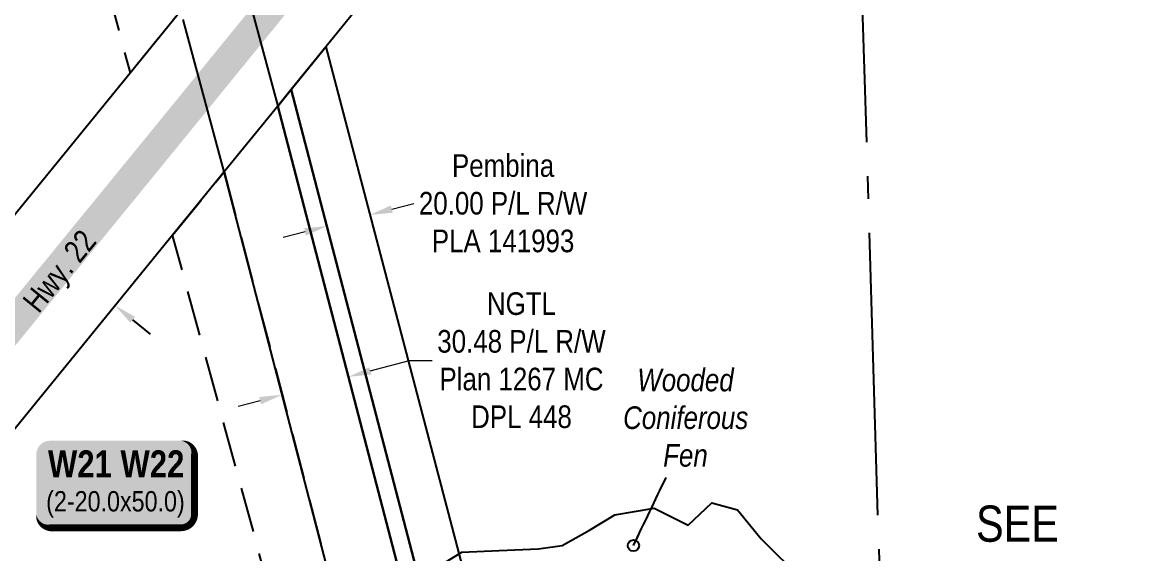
# Model space of a CAD drawing. Extents: x 633209 to 644713, y 5826006 to 5832721.
# Drawn here: x 640116 to 640607.7, y 5831094.7 to 5831329.7 of the extents above; entities that cross this region are included whole.
import ezdxf

# ---------------------------------------------------------------- set-up
doc = ezdxf.new("R2010")
doc.units = 0
doc.header["$LTSCALE"] = 5
doc.header["$PDSIZE"] = 0.5
doc.linetypes.add('foc-MONUMENT-BDYS', pattern=[6, 4, -2])
doc.linetypes.add('foc-QUARTERLINE', pattern=[33, 25, -3, 2, -3])
doc.layers.get('Defpoints').update_dxf_attribs({"color": 9})
for name, color, linetype in [('AS-ROADS', 254, 'Continuous'), ('DETAIL-T', 7, 'Continuous'), ('F-RW', 190, 'Continuous'), ('L-MON-PLAN', 7, 'foc-MONUMENT-BDYS'), ('L-QSEC', 8, 'foc-QUARTERLINE'), ('L-TITLEDB', 4, 'Continuous'), ('L-TITLEDB-T', 4, 'Continuous'), ('P-TEMP-BLOCKS', 250, 'Continuous'), ('WETLAND', 143, 'Continuous'), ('WETLAND-T', 146, 'Continuous')]:
    doc.layers.add(name, color=color, linetype=linetype)
doc.layers.add('C-RW-T', color=13, linetype='Continuous', lineweight=9)
doc.layers.add('F-RW-T', color=190, linetype='Continuous', lineweight=9)
doc.styles.add('175L', font='ARIALN.TTF', dxfattribs={"height": 20})
doc.styles.add('80', font='ARIALN.TTF', dxfattribs={"height": 10})
doc.styles.add('80CG', font='ARIALN.TTF', dxfattribs={"height": 10})
doc.styles.add('80L', font='ARIALN.TTF', dxfattribs={"height": 10})
doc.styles.add('BOLD', font='ARIALNB.TTF')
doc.dimstyles.new('Compass 5 000', dxfattribs={"dimscale": 5, "dimtxt": 9, "dimasz": 2, "dimexe": 0.2, "dimexo": 0.0625, "dimgap": 0.5, "dimtad": 0, "dimtih": 1, "dimtoh": 1, "dimzin": 0, "dimdsep": 46, "dimtxsty": '80CG', "dimcen": 0.1, "dimse1": 1, "dimse2": 1, "dimclrd": 256, "dimclrt": 256, "dimaunit": 1, "dimadec": 4, "dimazin": 0, "dimtfac": 0.06, "dimtofl": 0, "dimtmove": 0, "dimatfit": 1, "dimfxl": 0.2, "dimtolj": 1, "dimtzin": 0, "dimlwd": -1, "dimarcsym": 0})

# ---------------------------------------------------------------- blocks, each defined once
blk = doc.blocks.new('*D522')
at = {"layer": 'Defpoints', "color": 0, "transparency": 16777216}
for p in [(640301.5, 5831045.24), (640301.8, 5831044.14), (640294.45, 5831042.15)]:
    blk.add_point(p, dxfattribs=at)
at = {"layer": 'F-RW-T', "transparency": 16777216}
for p, q in [((640311.16, 5831047.85), (640320.81, 5831050.45)), ((640320.81, 5831050.45), (640330.81, 5831050.45)), ((640284.49, 5831040.66), (640274.84, 5831038.05))]:
    blk.add_line(p, q, dxfattribs=at)
for points in [[(640310.72, 5831049.46), (640311.59, 5831046.24), (640301.5, 5831045.24)], [(640284.06, 5831042.27), (640284.93, 5831039.05), (640294.15, 5831043.26)]]:
    blk.add_solid(points, dxfattribs=at)
at = {"layer": 'F-RW-T', "transparency": 16777216, "insert": (640367.82, 5831050.45), "char_height": 10, "attachment_point": 5, "style": '80CG', "bg_fill": 3, "box_fill_scale": 1.1, "bg_fill_color": 256, "bg_fill_true_color": 13158600, "bg_fill_transparency": 0}
blk.add_mtext('\\A1;NGTL\\P7.62 P/L R/W\\PPlan 3197 TR\\PDPL 4719', dxfattribs=at)
blk = doc.blocks.new('*D549')
at = {"layer": 'Defpoints', "color": 0, "transparency": 16777216}
for p in [(640110.6, 5831242.37), (640069.15, 5831191.5), (640115.59, 5831153.65)]:
    blk.add_point(p, dxfattribs=at)
at = {"layer": 'L-TITLEDB-T', "transparency": 16777216}
for p, q in [((640095.1, 5831255.01), (640085.1, 5831255.01)), ((640102.85, 5831248.69), (640095.1, 5831255.01)), ((640164.8, 5831198.2), (640172.55, 5831191.88))]:
    blk.add_line(p, q, dxfattribs=at)
for points in [[(640103.91, 5831249.98), (640101.8, 5831247.4), (640110.6, 5831242.37)], [(640165.85, 5831199.49), (640163.75, 5831196.91), (640157.05, 5831204.52)]]:
    blk.add_solid(points, dxfattribs=at)
at = {"layer": 'L-TITLEDB-T', "transparency": 16777216, "insert": (640046.4, 5831255.01), "char_height": 10, "attachment_point": 5, "style": '80CG'}
blk.add_mtext('\\A1;60.00 Road\\PPlan 852 1952', dxfattribs=at)
blk = doc.blocks.new('*D558')
at = {"layer": 'Defpoints', "color": 0, "transparency": 16777216}
for p in [(640258.02, 5831181.41), (640228.59, 5831173.48), (640260.3, 5831172.95)]:
    blk.add_point(p, dxfattribs=at)
at = {"layer": 'F-RW-T', "transparency": 16777216}
for p, q in [((640269.96, 5831175.55), (640287.36, 5831180.24)), ((640287.36, 5831180.24), (640297.36, 5831180.24)), ((640221.22, 5831162.4), (640211.56, 5831159.8))]:
    blk.add_line(p, q, dxfattribs=at)
for points in [[(640269.52, 5831177.16), (640270.39, 5831173.94), (640260.3, 5831172.95)], [(640220.78, 5831164.01), (640221.65, 5831160.8), (640230.87, 5831165.01)]]:
    blk.add_solid(points, dxfattribs=at)
at = {"layer": 'F-RW-T', "transparency": 16777216, "insert": (640336.83, 5831180.24), "char_height": 10, "attachment_point": 5, "style": '80CG'}
blk.add_mtext('\\A1;NGTL\\P30.48 P/L R/W\\PPlan 1267 MC\\PDPL 448', dxfattribs=at)
blk = doc.blocks.new('*U754')
at = {"true_color": 0xff8aff}
h = blk.add_hatch(color=211, dxfattribs=at)
edge = h.paths.add_edge_path()
edge.add_line((-29, -20), (29, -20))
edge.add_arc((29, -14), 6, 270, 360)
edge.add_line((35, -14), (35, 12.5))
edge.add_arc((29, 12.5), 6, 0, 90)
edge.add_line((29, 18.5), (-29, 18.5))
edge.add_arc((-29, 12.5), 6, 90, 180)
edge.add_line((-35, 12.5), (-35, -14))
edge.add_arc((-29, -14), 6, 180, 270)
at = {"color": 250, "flags": 128}
blk.add_lwpolyline([(-29, -20, 3, 3, 0), (29, -20, 3, 3, 0.414214), (35, -14, 3, 3, 0), (35, 12.5, 3, 0, 0.414214), (29, 18.5, 0, 0, 0), (-29, 18.5, 0, 0, 0.414214), (-35, 12.5, 0, 0, 0), (-35, -14, 0, 3, 0.414214)], format="xyseb", close=True, dxfattribs=at)
at = {"flags": 128}
blk.add_lwpolyline([(-20.15, -12.92, 0, 7.5, 0), (0, 0, 0, 0, 0)], format="xyseb", dxfattribs=at)
at = {"color": 250}
for tag, p, height, style in [('TEMP_AREA_W1_001', (-9.21, 2.24), 12, 'BOLD'), ('ENTER_TEXT_001', (-30.66, -12.78), 9, '80')]:
    blk.add_attdef(tag, p, '', height=height, dxfattribs=dict(at, style=style))
blk = doc.blocks.new('*D635')
at = {"layer": 'Defpoints', "color": 0, "transparency": 16777216}
for p in [(640269.8, 5831244.56), (640271.57, 5831237.85), (640252.51, 5831232.85)]:
    blk.add_point(p, dxfattribs=at)
at = {"layer": 'F-RW-T', "transparency": 16777216}
for p, q in [((640279.48, 5831247.1), (640289.15, 5831249.64)), ((640241.08, 5831237.03), (640231.41, 5831234.49))]:
    blk.add_line(p, q, dxfattribs=at)
for points in [[(640279.05, 5831248.71), (640279.9, 5831245.49), (640269.8, 5831244.56)], [(640240.66, 5831238.64), (640241.5, 5831235.41), (640250.75, 5831239.56)]]:
    blk.add_solid(points, dxfattribs=at)
at = {"layer": 'F-RW-T', "transparency": 16777216, "insert": (640328.69, 5831249.64), "char_height": 10, "attachment_point": 5, "style": '80CG'}
blk.add_mtext('\\A1;Pembina\\P20.00 P/L R/W\\PPLA 141993', dxfattribs=at)
blk = doc.blocks.new('*D744')
at = {"layer": 'C-RW-T', "transparency": 16777216}
for p, q in [((640399.03, 5831458.78), (640405.36, 5831466.53)), ((640373.78, 5831427.88), (640367.46, 5831420.13)), ((640328.58, 5831372.55), (640367.46, 5831420.13)), ((640338.58, 5831372.55), (640328.58, 5831372.55))]:
    blk.add_line(p, q, dxfattribs=at)
for points in [[(640397.74, 5831459.84), (640400.33, 5831457.73), (640392.71, 5831451.04)], [(640372.49, 5831428.93), (640375.08, 5831426.82), (640380.11, 5831435.62)]]:
    blk.add_solid(points, dxfattribs=at)
at = {"layer": 'Defpoints', "color": 0, "transparency": 16777216}
for p in [(640393.45, 5831450.43), (640380.11, 5831435.62), (640380.85, 5831435.02)]:
    blk.add_point(p, dxfattribs=at)
at = {"layer": 'C-RW-T', "transparency": 16777216, "insert": (640378.12, 5831372.55), "char_height": 10, "attachment_point": 5, "style": '80CG'}
blk.add_mtext('\\A1;Obsidian\\P20.00 P/L R/W\\PPlan 842 2461\\PPLA 4906', dxfattribs=at)

msp = doc.modelspace()

# ---------------------------------------------------------------- linework, layer by layer
at = {"layer": 'AS-ROADS', "const_width": 13.396, "flags": 128}
msp.add_lwpolyline([(640295.896, 5831421.698), (640258.764, 5831376.135), (640225.982, 5831336.024), (640191.818, 5831294.055), (640158.914, 5831253.734), (640125.765, 5831213.185), (640092.182, 5831171.964), (640059.637, 5831132.135), (640026.314, 5831091.317), (639994.394, 5831052.399), (639975.824, 5831029.593), (639961.012, 5831010.97), (639956.466, 5831005.1), (639929.705, 5830968.656), (639900.911, 5830926.608), (639874.817, 5830884.377), (639849.946, 5830840.066), (639827.616, 5830796.486), (639806.552, 5830750.271), (639788.271, 5830705.583), (639770.738, 5830657.188), (639756.233, 5830611.166), (639742.901, 5830561.425), (639731.859, 5830512.026)], dxfattribs=at)
at = {"layer": 'F-RW'}
msp.add_lwpolyline([(640210.936, 5831359.968), (640229.024, 5831292.678), (640315.491, 5830961.472), (640284.186, 5830960.543), (640205.294, 5831263.574), (640187.212, 5831330.884)], dxfattribs=at)
for points in [[(640343.858, 5830962.314), (640323.317, 5830961.704), (640234.983, 5831299.986), (640250.326, 5831318.803), (640343.858, 5830962.314)], [(640323.317, 5830961.704), (640315.491, 5830961.472), (640229.024, 5831292.678), (640234.983, 5831299.986), (640323.317, 5830961.704)]]:
    msp.add_lwpolyline(points, close=True, dxfattribs=at)
at = {"layer": 'L-MON-PLAN'}
msp.add_lwpolyline([(640049.007, 5831859.163), (640075.4, 5831635.055), (640163.651, 5831307.418), (640186.112, 5831334.966), (640105.564, 5831633.985), (640103.803, 5831640.519), (640077.896, 5831860.001)], dxfattribs=at)
msp.add_lwpolyline([(640182.484, 5831235.599), (640205.294, 5831263.574), (640284.186, 5830960.543), (640257.626, 5830959.754)], close=True, dxfattribs=at)
at = {"layer": 'L-QSEC'}
msp.add_line((640475.681, 5831731.461), (640498.78, 5830966.913), dxfattribs=at)
at = {"layer": 'L-TITLEDB'}
msp.add_lwpolyline([(640280.108, 5831355.531), (640234.983, 5831299.986), (640229.024, 5831292.678), (640205.294, 5831263.574), (640182.484, 5831235.599), (639990.684, 5831000.366), (639985, 5830993.395), (639979.926, 5830986.2), (639975.284, 5830979.943), (639961.655, 5830959.741), (639955.674, 5830950.79), (639870.816, 5830948.271), (639921.678, 5831010.651), (639931.861, 5831023.141), (640163.651, 5831307.418), (640186.112, 5831334.966)], dxfattribs=at)
at = {"layer": 'WETLAND'}
msp.add_lwpolyline([(640300.623, 5831089.335), (640310.41, 5831095.358), (640326.973, 5831096.111), (640344.289, 5831096.864), (640354.829, 5831098.369), (640366.874, 5831105.145), (640378.167, 5831111.921), (640395.483, 5831114.932), (640410.54, 5831107.403), (640421.08, 5831117.19), (640432.372, 5831114.179), (640442.912, 5831101.381), (640460.981, 5831083.312)], dxfattribs=at)

# ---------------------------------------------------------------- block references
at = {"layer": 'P-TEMP-BLOCKS', "color": 3}
ref = msp.add_blockref('*U754', (640157.196, 5831126.184), dxfattribs=dict(at, xscale=0.99968368, yscale=0.99968368, zscale=0.99968368))
ref.add_attrib('TEMP_AREA_W1_001', 'W21 W22', (640127.353, 5831128.432), dxfattribs={"layer": '0', "color": 250, "height": 11.9962, "style": 'BOLD'})
ref.add_attrib('ENTER_TEXT_001', '(2-20.0x50.0)', (640126.55, 5831113.411), dxfattribs={"layer": '0', "color": 250, "height": 8.99715, "style": '80'})

# ---------------------------------------------------------------- texts
at = {"layer": 'DETAIL-T', "color": 3, "insert": (640556.254, 5831081.359), "char_height": 15.99494, "width": 104.03977, "attachment_point": 5, "style": '80CG'}
msp.add_mtext("SEE\\P'W18 & W19'\\PDETAIL", dxfattribs=at)
at = {"layer": 'L-TITLEDB-T', "insert": (640115.156, 5831206.487), "char_height": 9.99684, "attachment_point": 1, "rotation": 50.81833, "style": '175L'}
msp.add_mtext_dynamic_manual_height_columns('\\pi0.49628;Hwy. 22', width=40.8708, gutter_width=100, heights=[0], dxfattribs=at)
at = {"layer": 'WETLAND-T', "insert": (640381.237, 5831176.547), "char_height": 9.99684, "attachment_point": 1, "style": '80L'}
msp.add_mtext_dynamic_manual_height_columns('\\pi6.835;{\\fArial Narrow|b0|i1|c0|p34;Wooded \\P\\pi0.56824;Coniferous \\P\\pi18.274;Fen}', width=55.45082, gutter_width=50.016, heights=[0], dxfattribs=at)

# ---------------------------------------------------------------- dimensions: what is measured, and where the dimension line sits
at = {"layer": 'C-RW-T'}
dim = msp.add_linear_dim(base=(640380.112, 5831435.621), p1=(640393.449, 5831450.432), p2=(640380.853, 5831435.015), angle=230.75013, text='Obsidian\\P20.00 P/L R/W\\PPlan 842 2461\\PPLA 4906', dimstyle='Compass 5 000', override={"dimtmove": 1}, dxfattribs=at)
dim.commit()
dim.dimension.update_dxf_attribs({"geometry": '*D744', "text_midpoint": (640350.077, 5831372.549), "dimtype": 161})
at = {"layer": 'F-RW-T'}
dim = msp.add_aligned_dim(p1=(640252.513, 5831232.853), p2=(640271.565, 5831237.851), distance=6.938, text='Pembina\\P20.00 P/L R/W\\PPLA 141993', dimstyle='Compass 5 000', dxfattribs=at)
dim.commit()
dim.dimension.update_dxf_attribs({"geometry": '*D635', "text_midpoint": (640328.689, 5831249.638)})
at = {"layer": 'L-TITLEDB-T'}
dim = msp.add_linear_dim(base=(640110.605, 5831242.371), p1=(640115.59, 5831153.649), p2=(640069.145, 5831191.504), angle=140.81833, text='60.00 Road\\PPlan 852 1952', dimstyle='Compass 5 000', dxfattribs=at)
dim.commit()
dim.dimension.update_dxf_attribs({"geometry": '*D549', "text_midpoint": (640046.398, 5831255.007), "dimtype": 161})

# ---------------------------------------------------------------- leaders
at = {"layer": 'WETLAND-T', "path_type": 1}
msp.add_leader([(640386.368, 5831098.329), (640400.786, 5831128.384)], dimstyle='Compass 5 000', override={"dimasz": 1, "dimldrblk": 'DotBlank'}, dxfattribs=at)

# ---------------------------------------------------------------- next in the draw order: dimensions: what is measured, and where the dimension line sits
at = {"layer": 'F-RW-T'}
dim = msp.add_aligned_dim(p1=(640294.445, 5831042.155), p2=(640301.8, 5831044.138), distance=1.146, text='NGTL\\P7.62 P/L R/W\\PPlan 3197 TR\\PDPL 4719', dimstyle='Compass 5 000', override={"dimtfill": 1}, dxfattribs=at)
dim.commit()
dim.dimension.update_dxf_attribs({"geometry": '*D522', "text_midpoint": (640367.818, 5831050.451)})

# ---------------------------------------------------------------- next in the draw order: dimensions: what is measured, and where the dimension line sits
at = {"layer": 'F-RW-T', "color": 3}
dim = msp.add_linear_dim(base=(640260.303, 5831172.945), p1=(640228.588, 5831173.475), p2=(640258.02, 5831181.412), angle=15.09173, text='NGTL\\P30.48 P/L R/W\\PPlan 1267 MC\\PDPL 448', dimstyle='Compass 5 000', dxfattribs=at)
dim.commit()
dim.dimension.update_dxf_attribs({"geometry": '*D558', "text_midpoint": (640336.832, 5831180.242), "dimtype": 161})

doc.saveas('drawing.dxf')
